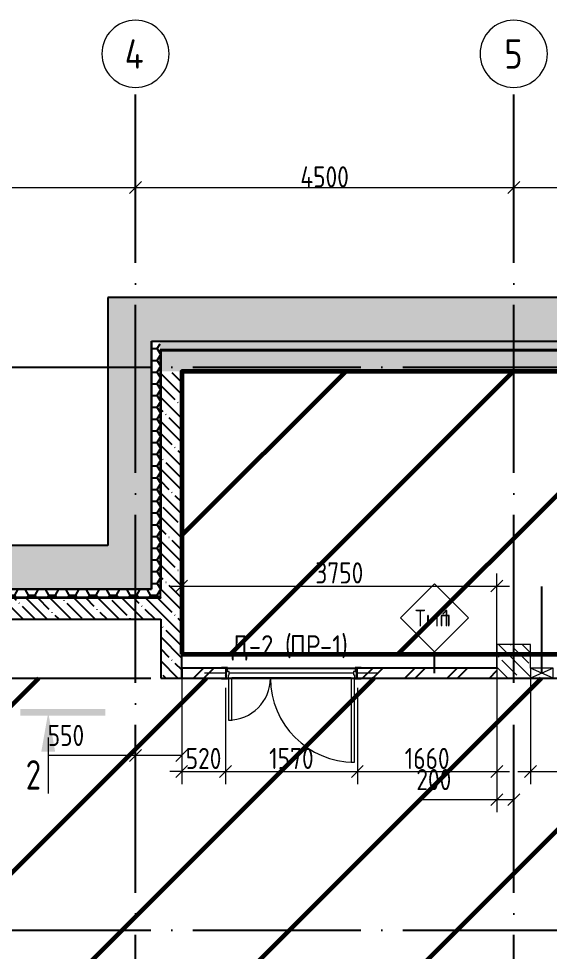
# Model space of a CAD drawing. Header units: millimetres. Extents: x -68946 to 288321, y -402657 to 324925.
# Drawn here: x 10074 to 16399, y 168535 to 179646 of the extents above; entities that cross this region are included whole.
import ezdxf

# ---------------------------------------------------------------- set-up
doc = ezdxf.new("R2010")
doc.units = ezdxf.units.MM
doc.linetypes.add('ADSK_Линия сетки', pattern=[2500, 2000, -250, 0, -250])
doc.layers.get('Defpoints').update_dxf_attribs({"color": 250})
for name, color, linetype, lineweight in [('3.4) ПТ-5         4 вып', 150, 'Continuous', 60), ('A-ANNO-DIMS', 250, 'Continuous', 9), ('A-DETL-1', 250, 'Continuous', 53), ('A-DETL-GENF', 250, 'Continuous', 9), ('A-DETL-GENF-1', 250, 'Continuous', 5), ('A-DOOR', 250, 'Continuous', 5), ('A-DOOR-1', 250, 'Continuous', 13), ('A-DOOR-FRAM', 250, 'Continuous', 5), ('A-DOOR-IDEN', 7, 'Continuous', 9), ('A-GENM-1', 250, 'Continuous', 5), ('A-GENM-2', 250, 'Continuous', 5), ('A-GLAZ', 250, 'Continuous', 5), ('A-GLAZ-IDEN', 7, 'Continuous', 9), ('A-WALL', 250, 'Continuous', 9), ('A-WALL-1', 250, 'Continuous', 50), ('A-WALL-2', 250, 'Continuous', 5), ('A-WALL-3', 250, 'Continuous', 13), ('A-WALL-IDEN', 7, 'Continuous', 9), ('G-ANNO-SYMB-1', 250, 'Continuous', 40), ('G-ANNO-SYMB-2', 250, 'Continuous', 20), ('G-ANNO-SYMB-3', 250, 'Continuous', 9), ('I-WALL', 7, 'Continuous', 9), ('I-WALL-1', 250, 'Continuous', 5), ('S-COLS', 7, 'Continuous', 9), ('S-COLS-1', 250, 'Continuous', 5), ('S-COLS-2', 250, 'Continuous', 5), ('Оси', 250, 'Continuous', 9), ('Оси-1', 250, 'ADSK_Линия сетки', 9)]:
    doc.layers.add(name, color=color, linetype=linetype, lineweight=lineweight)
doc.styles.add('GOST Common', font='', dxfattribs={"width": 0.9, "height": 350})
doc.styles.add('GOST Common_1', font='', dxfattribs={"width": 0.9, "height": 250})
doc.styles.add('GOST Common_2', font='', dxfattribs={"width": 0.8, "height": 350})
doc.styles.add('ISOCPEUR_1', font='isocpeur.ttf', dxfattribs={"width": 0.9, "height": 250})
doc.styles.add('А3', font='ГОСТ тип А.ttf')
doc.styles.get('GOST Common').set_extended_font_data('GOST Common')
doc.styles.get('GOST Common_1').set_extended_font_data('GOST Common')
doc.styles.get('GOST Common_2').set_extended_font_data('GOST Common')
doc.dimstyles.new('ADSK_Основной_2_5_мм', dxfattribs={"dimscale": 304.8, "dimtxt": 0.824897, "dimasz": 0.463911, "dimexe": 0.492126, "dimexo": 0.001615, "dimgap": 0.098425, "dimtad": 1, "dimdec": 0, "dimlfac": 304.8, "dimdsep": 46, "dimtxsty": 'GOST Common_1', "dimblk1": 'OBLIQUE', "dimblk2": 'OBLIQUE', "dimsah": 1, "dimcen": 0.09, "dimdle": 0.492126, "dimazin": 0, "dimtfac": 1, "dimtdec": 4, "dimtix": 1, "dimtmove": 0, "dimatfit": 3, "dimfxl": 1, "dimtvp": 1, "dimtolj": 1, "dimtzin": 0, "dimlwd": 9, "dimlwe": 9, "dimarcsym": 2})
doc.dimstyles.new('ADSK_Основной_2_5_мм_1', dxfattribs={"dimscale": 304.8, "dimtxt": 0.824897, "dimasz": 0.463911, "dimexe": 0.492126, "dimexo": 0.001615, "dimgap": 0.098425, "dimtad": 1, "dimdec": 0, "dimlfac": 304.8, "dimdsep": 46, "dimtxsty": 'GOST Common_1', "dimblk1": 'OBLIQUE', "dimblk2": 'OBLIQUE', "dimsah": 1, "dimcen": 0.09, "dimdle": 0.492126, "dimazin": 0, "dimtfac": 1, "dimtdec": 4, "dimtix": 1, "dimtmove": 1, "dimatfit": 3, "dimfxl": 1, "dimtvp": 1, "dimtolj": 1, "dimtzin": 0, "dimlwd": 9, "dimlwe": 9, "dimarcsym": 2})
doc.dimstyles.new('ADSK_Основной_2_5_мм_Округление_до_10_мм', dxfattribs={"dimscale": 304.8, "dimtxt": 0.824897, "dimasz": 0.463911, "dimexe": 0.492126, "dimexo": 0.001615, "dimgap": 6.56168e-05, "dimtad": 1, "dimdec": 0, "dimlfac": 304.8, "dimrnd": 10, "dimdsep": 46, "dimtxsty": 'GOST Common_1', "dimblk1": 'OBLIQUE', "dimblk2": 'OBLIQUE', "dimsah": 1, "dimcen": 0.09, "dimdle": 0.492126, "dimazin": 0, "dimtfac": 1, "dimtdec": 4, "dimtix": 1, "dimtmove": 1, "dimatfit": 3, "dimfxl": 1, "dimtvp": 1, "dimtolj": 1, "dimtzin": 0, "dimlwd": 9, "dimlwe": 9, "dimarcsym": 2})
pattern_1 = [(135, (-1785.76, 117122.59), (-142.5612, -142.5612), []), (135, (-1643.2, 117122.59), (-142.5612, -142.5612), [252.016, -50.403, 3.353, -47.05])]
pattern_2 = [(0, (-1785.76, 117122.59), (120.968, 69.841), [80.645, -161.29]), (120, (-1785.76, 117122.59), (-120.96808, 69.84086), [80.645, -161.29]), (60, (-1785.76, 117122.59), (-8e-05, 139.68186), [0, -161.29, 80.645, 0])]

# ---------------------------------------------------------------- blocks, each defined once
blk = doc.blocks.new('BSC_Колонна _Прямоугольная - 400x400-V13-АР1_Кладочный план подвала_ Секция 1')
at = {"layer": 'S-COLS-1'}
h = blk.add_hatch(dxfattribs=at)
h.set_pattern_fill('FP_22', color=256, style=0, pattern_type=2)
h.set_pattern_definition([(135, (-17750, -54875), (-142.5619, -142.5619), []), (135, (-17607.44, -54875), (-142.5619, -142.5619), [252.016, -50.403, 3.353, -47.05])])
h.paths.add_polyline_path([(-200, -200), (200, -200), (200, 200), (-200, 200), (-200, -80)])
at = {"layer": 'S-COLS-2'}
for p, q in [((200, 200), (-200, 200)), ((-200, 200), (-200, -200)), ((200, -80), (200, 200)), ((-200, -200), (200, -200))]:
    blk.add_line(p, q, dxfattribs=at)
blk = doc.blocks.new('Дверь_СКБ_2Ст - СОШ_Дв_1570_1550_x2100h _пр_ завертка-35617996-АР1_Кладочный план подвала_ Секция 1')
at = {"layer": 'A-DOOR'}
h = blk.add_hatch(dxfattribs=at)
h.set_pattern_fill('FP_61', color=256, style=0, pattern_type=2)
h.set_pattern_definition([(135, (1501.41, 124.685), (-14.14214, -14.14214), []), (225, (1501.41, 124.685), (14.14214, -14.14214), [])])
h.paths.add_polyline_path([(797.5, 60), (787.5, 60), (787.5, -60), (797.5, -60)])
at = {"layer": 'A-DOOR-FRAM'}
h = blk.add_hatch(dxfattribs=at)
h.set_pattern_fill('FP_51', color=256, style=0, pattern_type=2)
h.set_pattern_definition([(45, (-621.384, 124.685), (-14.1421, 14.1421), []), (135, (-621.384, 124.685), (-14.1421, -14.1421), [])])
h.paths.add_polyline_path([(-762.5, 60), (-772.5, 60), (-772.5, -60), (-762.5, -60)])
at = {"layer": 'A-DOOR'}
for centre, radius, start, end in [((-737.5, 60), 1000, 0, 90), ((762.5, 60), 500, 90, 180)]:
    blk.add_arc(centre, radius, start, end, dxfattribs=at)
at = {"layer": 'A-DOOR-1'}
for p, q in [((-737.5, 1060), (-737.5, 60)), ((-697.5, 1060), (-737.5, 1060)), ((-697.5, 60), (-697.5, 1060)), ((762.5, 560), (722.5, 560)), ((722.5, 560), (722.5, 60)), ((762.5, 60), (762.5, 560)), ((-737.5, 60), (-697.5, 60)), ((722.5, 60), (762.5, 60))]:
    blk.add_line(p, q, dxfattribs=at)
at = {"layer": 'A-DOOR-FRAM'}
for p, q in [((-747.5, 68), (-817.5, 68)), ((-817.5, 68), (-817.5, 60)), ((-817.5, 60), (-747.5, 60)), ((-762.5, 60), (-772.5, 60)), ((-772.5, 60), (-772.5, -60)), ((-737.5, 60), (-762.5, 60)), ((-762.5, 60), (-762.5, -20)), ((-762.5, -60), (-762.5, 60)), ((-747.5, 60), (-747.5, 68)), ((-737.5, 20), (-737.5, 60)), ((-727.5, 20), (-737.5, 20)), ((-727.5, -20), (-727.5, 20)), ((762.5, 20), (752.5, 20)), ((752.5, 20), (752.5, -20)), ((762.5, 60), (762.5, 20)), ((787.5, 60), (762.5, 60)), ((842.5, 68), (772.5, 68)), ((772.5, 68), (772.5, 60)), ((772.5, 60), (842.5, 60)), ((787.5, -20), (787.5, 60)), ((797.5, 60), (787.5, 60)), ((787.5, 60), (787.5, -60)), ((797.5, -60), (797.5, 60)), ((842.5, 60), (842.5, 68)), ((-747.5, -60), (-817.5, -60)), ((-817.5, -60), (-817.5, -68)), ((-817.5, -68), (-747.5, -68)), ((-772.5, -60), (-762.5, -60)), ((-762.5, -20), (-727.5, -20)), ((-747.5, -20), (-762.5, -20)), ((-762.5, -20), (-762.5, -60)), ((-762.5, -60), (-747.5, -60)), ((-747.5, -60), (-747.5, -20)), ((-747.5, -68), (-747.5, -60)), ((752.5, -20), (787.5, -20)), ((787.5, -20), (772.5, -20)), ((772.5, -20), (772.5, -60)), ((772.5, -60), (787.5, -60)), ((842.5, -60), (772.5, -60)), ((772.5, -60), (772.5, -68)), ((772.5, -68), (842.5, -68)), ((787.5, -60), (787.5, -20)), ((787.5, -60), (797.5, -60)), ((842.5, -68), (842.5, -60))]:
    blk.add_line(p, q, dxfattribs=at)
blk = doc.blocks.new('_Wn_-As_OpeningMEP_wall__Rectangular - _Wn_-As_OpeningMEP_wall__Rectangular-32333150-АР1_Кладочный план подвала_ Секция 1')
at = {"layer": 'A-DETL-GENF'}
for p, q in [((135, 60), (-135, 60)), ((-135, 60), (-135, -60)), ((135, -60), (135, 60)), ((-135, -60), (135, -60))]:
    blk.add_line(p, q, dxfattribs=at)
at = {"layer": 'A-DETL-GENF-1'}
for p, q in [((135, -60), (-135, 60)), ((135, 60), (-135, -60)), ((-135, 60), (-135, -60)), ((135, -60), (135, 60))]:
    blk.add_line(p, q, dxfattribs=at)
blk = doc.blocks.new('Ом_Перемычка из уголков - A1-1_57 63x100x6-34134792-АР1_Кладочный план подвала_ Секция 1')
at = {"layer": 'A-GENM-2'}
for p, q in [((-910, 0), (-660, 0)), ((-615, 0), (865, 0)), ((910, 0), (1160, 0))]:
    blk.add_line(p, q, dxfattribs=at)
blk = doc.blocks.new('Ось сетки - Круг_Ø8 мм-39983606-АР1_Кладочный план подвала_ Секция 1')
at = {"layer": 'Оси'}
for start, end in [(360, 180), (180, 360)]:
    blk.add_arc((0, 0), 4, start, end, dxfattribs=at)
blk = doc.blocks.new('_Oblique')
at = {"color": 0, "linetype": 'ByBlock', "lineweight": -2}
blk.add_line((-0.5, -0.5), (0.5, 0.5), dxfattribs=at)
blk = doc.blocks.new('*D5930')
at = {"layer": 'A-ANNO-DIMS', "color": 0, "lineweight": 9, "transparency": 16777216}
for p, q in [((12014, 171797), (12014, 170726)), ((11464, 170787), (11464, 171026)), ((11464, 170876), (10435, 170876)), ((12014, 170876), (11314, 170876))]:
    blk.add_line(p, q, dxfattribs=at)
at = {"layer": 'Defpoints', "color": 0, "transparency": 16777216}
for p in [(12014, 171798), (11464, 170786), (12014, 170876)]:
    blk.add_point(p, dxfattribs=at)
at = {"layer": 'A-ANNO-DIMS', "color": 0, "lineweight": 9, "transparency": 16777216, "xscale": 141.4, "yscale": 141.4, "zscale": 141.4, "rotation": 180}
blk.add_blockref('_Oblique', (11464, 170876), dxfattribs=at)
at = {"layer": 'A-ANNO-DIMS', "color": 0, "lineweight": 9, "transparency": 16777216, "xscale": 141.4, "yscale": 141.4, "zscale": 141.4}
blk.add_blockref('_Oblique', (12014, 170876), dxfattribs=at)
at = {"layer": 'A-ANNO-DIMS', "color": 0, "lineweight": 25, "transparency": 16777216, "insert": (10420, 171242), "char_height": 251.4, "width": 567.63, "attachment_point": 1, "line_spacing_factor": 1.022761, "style": 'А3'}
blk.add_mtext('\\A1;550', dxfattribs=at)
blk = doc.blocks.new('*D5931')
at = {"layer": 'A-ANNO-DIMS', "color": 0, "lineweight": 9, "transparency": 16777216}
for p, q in [((12014, 171797), (12014, 170536)), ((12534, 171684), (12534, 170536)), ((12014, 170686), (11873, 170686)), ((12014, 170686), (12534, 170686)), ((12534, 170686), (12676, 170686))]:
    blk.add_line(p, q, dxfattribs=at)
at = {"layer": 'Defpoints', "color": 0, "transparency": 16777216}
for p in [(12014, 171798), (12534, 171684), (12534, 170686)]:
    blk.add_point(p, dxfattribs=at)
at = {"layer": 'A-ANNO-DIMS', "color": 0, "lineweight": 9, "transparency": 16777216, "xscale": 141.4, "yscale": 141.4, "zscale": 141.4}
blk.add_blockref('_Oblique', (12014, 170686), dxfattribs=at)
at = {"layer": 'A-ANNO-DIMS', "color": 0, "lineweight": 9, "transparency": 16777216, "xscale": 141.4, "yscale": 141.4, "zscale": 141.4, "rotation": 180}
blk.add_blockref('_Oblique', (12534, 170686), dxfattribs=at)
at = {"layer": 'A-ANNO-DIMS', "color": 0, "lineweight": 25, "transparency": 16777216, "insert": (12274, 170842), "char_height": 251.4, "width": 567.63, "attachment_point": 5, "style": 'А3'}
blk.add_mtext('\\A1;520', dxfattribs=at)
blk = doc.blocks.new('*D5932')
at = {"layer": 'A-ANNO-DIMS', "color": 0, "lineweight": 9, "transparency": 16777216}
for p, q in [((12534, 171684), (12534, 170536)), ((14104, 171684), (14104, 170536)), ((12384, 170686), (14254, 170686))]:
    blk.add_line(p, q, dxfattribs=at)
at = {"layer": 'Defpoints', "color": 0, "transparency": 16777216}
for p in [(12534, 171684), (14104, 171684), (14104, 170686)]:
    blk.add_point(p, dxfattribs=at)
at = {"layer": 'A-ANNO-DIMS', "color": 0, "lineweight": 9, "transparency": 16777216, "xscale": 141.4, "yscale": 141.4, "zscale": 141.4, "rotation": 180}
blk.add_blockref('_Oblique', (12534, 170686), dxfattribs=at)
at = {"layer": 'A-ANNO-DIMS', "color": 0, "lineweight": 9, "transparency": 16777216, "xscale": 141.4, "yscale": 141.4, "zscale": 141.4}
blk.add_blockref('_Oblique', (14104, 170686), dxfattribs=at)
at = {"layer": 'A-ANNO-DIMS', "color": 0, "lineweight": 25, "transparency": 16777216, "insert": (13319, 170842), "char_height": 251.4, "width": 700.59, "attachment_point": 5, "style": 'А3'}
blk.add_mtext('\\A1;1570', dxfattribs=at)
blk = doc.blocks.new('*D5933')
at = {"layer": 'A-ANNO-DIMS', "color": 0, "lineweight": 9, "transparency": 16777216}
for p, q in [((15764, 171797), (15764, 170536)), ((14104, 171684), (14104, 170536)), ((13954, 170686), (15914, 170686))]:
    blk.add_line(p, q, dxfattribs=at)
at = {"layer": 'Defpoints', "color": 0, "transparency": 16777216}
for p in [(15764, 171798), (14104, 171684), (15764, 170686)]:
    blk.add_point(p, dxfattribs=at)
at = {"layer": 'A-ANNO-DIMS', "color": 0, "lineweight": 9, "transparency": 16777216, "xscale": 141.4, "yscale": 141.4, "zscale": 141.4, "rotation": 180}
blk.add_blockref('_Oblique', (14104, 170686), dxfattribs=at)
at = {"layer": 'A-ANNO-DIMS', "color": 0, "lineweight": 9, "transparency": 16777216, "xscale": 141.4, "yscale": 141.4, "zscale": 141.4}
blk.add_blockref('_Oblique', (15764, 170686), dxfattribs=at)
at = {"layer": 'A-ANNO-DIMS', "color": 0, "lineweight": 25, "transparency": 16777216, "insert": (14934, 170842), "char_height": 251.4, "width": 700.59, "attachment_point": 5, "style": 'А3'}
blk.add_mtext('\\A1;1660', dxfattribs=at)
blk = doc.blocks.new('*D5934')
at = {"layer": 'A-ANNO-DIMS', "color": 0, "lineweight": 9, "transparency": 16777216}
for p, q in [((15764, 171797), (15764, 170201)), ((15964, 170786), (15964, 170201)), ((15764, 170351), (14820, 170351)), ((15964, 170351), (15614, 170351))]:
    blk.add_line(p, q, dxfattribs=at)
at = {"layer": 'Defpoints', "color": 0, "transparency": 16777216}
for p in [(15764, 171798), (15964, 170786), (15964, 170351)]:
    blk.add_point(p, dxfattribs=at)
at = {"layer": 'A-ANNO-DIMS', "color": 0, "lineweight": 9, "transparency": 16777216, "xscale": 141.4, "yscale": 141.4, "zscale": 141.4, "rotation": 180}
blk.add_blockref('_Oblique', (15764, 170351), dxfattribs=at)
at = {"layer": 'A-ANNO-DIMS', "color": 0, "lineweight": 9, "transparency": 16777216, "xscale": 141.4, "yscale": 141.4, "zscale": 141.4}
blk.add_blockref('_Oblique', (15964, 170351), dxfattribs=at)
at = {"layer": 'A-ANNO-DIMS', "color": 0, "lineweight": 25, "transparency": 16777216, "insert": (14805, 170716), "char_height": 251.4, "width": 567.63, "attachment_point": 1, "line_spacing_factor": 1.022761, "style": 'А3'}
blk.add_mtext('\\A1;200', dxfattribs=at)
blk = doc.blocks.new('Разрез - Номер вида сзади_3_5 мм-32550532-АР1_Кладочный план подвала_ Секция 1')
at = {"layer": 'G-ANNO-SYMB-3'}
for points in [[(9.8, 0.4), (9.8, -0.39), (-0.33, -0.39), (-0.33, 0.4)], [(2.18, -4.67), (3, 0), (3.82, -4.67)]]:
    blk.add_hatch(color=256, dxfattribs=at).paths.add_polyline_path(points)
at = {"layer": 'G-ANNO-SYMB-2'}
blk.add_line((3, -3), (3, -9.66), dxfattribs=at)
blk = doc.blocks.new('*D5899')
at = {"layer": 'A-ANNO-DIMS', "color": 0, "lineweight": 9, "transparency": 16777216}
for p, q in [((16164, 171797), (16164, 170536)), ((23139, 171797), (23139, 170536)), ((16014, 170686), (23289, 170686))]:
    blk.add_line(p, q, dxfattribs=at)
at = {"layer": 'Defpoints', "color": 0, "transparency": 16777216}
for p in [(16164, 171798), (23139, 171798), (23139, 170686)]:
    blk.add_point(p, dxfattribs=at)
at = {"layer": 'A-ANNO-DIMS', "color": 0, "lineweight": 9, "transparency": 16777216, "xscale": 141.4, "yscale": 141.4, "zscale": 141.4, "rotation": 180}
blk.add_blockref('_Oblique', (16164, 170686), dxfattribs=at)
at = {"layer": 'A-ANNO-DIMS', "color": 0, "lineweight": 9, "transparency": 16777216, "xscale": 141.4, "yscale": 141.4, "zscale": 141.4}
blk.add_blockref('_Oblique', (23139, 170686), dxfattribs=at)
at = {"layer": 'A-ANNO-DIMS', "color": 0, "lineweight": 25, "transparency": 16777216, "insert": (19652, 170842), "char_height": 251.4, "width": 756.84, "attachment_point": 5, "style": 'А3'}
blk.add_mtext('\\A1;6975', dxfattribs=at)
blk = doc.blocks.new('*D5901')
at = {"layer": 'A-ANNO-DIMS', "color": 0, "lineweight": 9, "transparency": 16777216}
for p, q in [((12014, 171918), (12014, 173044)), ((15764, 171918), (15764, 173044)), ((11864, 172894), (15914, 172894))]:
    blk.add_line(p, q, dxfattribs=at)
at = {"layer": 'Defpoints', "color": 0, "transparency": 16777216}
for p in [(15764, 172894), (12014, 171918), (15764, 171918)]:
    blk.add_point(p, dxfattribs=at)
at = {"layer": 'A-ANNO-DIMS', "color": 0, "lineweight": 9, "transparency": 16777216, "xscale": 141.4, "yscale": 141.4, "zscale": 141.4, "rotation": 180}
blk.add_blockref('_Oblique', (12014, 172894), dxfattribs=at)
at = {"layer": 'A-ANNO-DIMS', "color": 0, "lineweight": 9, "transparency": 16777216, "xscale": 141.4, "yscale": 141.4, "zscale": 141.4}
blk.add_blockref('_Oblique', (15764, 172894), dxfattribs=at)
at = {"layer": 'A-ANNO-DIMS', "color": 0, "lineweight": 25, "transparency": 16777216, "insert": (13889, 173050), "char_height": 251.4, "width": 756.84, "attachment_point": 5, "style": 'А3'}
blk.add_mtext('\\A1;3750', dxfattribs=at)
blk = doc.blocks.new('ADSK_Марка_Стена - Типоразмер_ADSK_Марка-30564887-АР1_Кладочный план подвала_ Секция 1')
at = {"layer": 'A-WALL-IDEN'}
for p, q in [((-0.16, 4.37), (-4.21, 0.31)), ((3.9, 0.31), (-0.16, 4.37)), ((-4.21, 0.31), (-0.16, -3.74)), ((-0.16, -3.74), (3.9, 0.31))]:
    blk.add_line(p, q, dxfattribs=at)
blk = doc.blocks.new('*D5873')
at = {"layer": 'A-ANNO-DIMS', "color": 0, "lineweight": 9, "transparency": 16777216}
for p, q in [((6964, 177737), (6964, 177487)), ((11464, 177737), (11464, 177487)), ((6814, 177637), (11614, 177637))]:
    blk.add_line(p, q, dxfattribs=at)
at = {"layer": 'Defpoints', "color": 0, "transparency": 16777216}
for p in [(6964, 177737), (11464, 177737), (11464, 177637)]:
    blk.add_point(p, dxfattribs=at)
at = {"layer": 'A-ANNO-DIMS', "color": 0, "lineweight": 9, "transparency": 16777216, "xscale": 141.4, "yscale": 141.4, "zscale": 141.4, "rotation": 180}
blk.add_blockref('_Oblique', (6964, 177637), dxfattribs=at)
at = {"layer": 'A-ANNO-DIMS', "color": 0, "lineweight": 9, "transparency": 16777216, "xscale": 141.4, "yscale": 141.4, "zscale": 141.4}
blk.add_blockref('_Oblique', (11464, 177637), dxfattribs=at)
at = {"layer": 'A-ANNO-DIMS', "color": 0, "lineweight": 25, "transparency": 16777216, "insert": (9214, 177763), "char_height": 251.4, "width": 782.41, "attachment_point": 5, "style": 'А3'}
blk.add_mtext('\\A1;4500', dxfattribs=at)
blk = doc.blocks.new('*D5874')
at = {"layer": 'A-ANNO-DIMS', "color": 0, "lineweight": 9, "transparency": 16777216}
for p, q in [((11464, 177737), (11464, 177487)), ((15964, 177737), (15964, 177487)), ((11314, 177637), (16114, 177637))]:
    blk.add_line(p, q, dxfattribs=at)
at = {"layer": 'Defpoints', "color": 0, "transparency": 16777216}
for p in [(11464, 177737), (15964, 177737), (15964, 177637)]:
    blk.add_point(p, dxfattribs=at)
at = {"layer": 'A-ANNO-DIMS', "color": 0, "lineweight": 9, "transparency": 16777216, "xscale": 141.4, "yscale": 141.4, "zscale": 141.4, "rotation": 180}
blk.add_blockref('_Oblique', (11464, 177637), dxfattribs=at)
at = {"layer": 'A-ANNO-DIMS', "color": 0, "lineweight": 9, "transparency": 16777216, "xscale": 141.4, "yscale": 141.4, "zscale": 141.4}
blk.add_blockref('_Oblique', (15964, 177637), dxfattribs=at)
at = {"layer": 'A-ANNO-DIMS', "color": 0, "lineweight": 25, "transparency": 16777216, "insert": (13714, 177763), "char_height": 251.4, "width": 782.41, "attachment_point": 5, "style": 'А3'}
blk.add_mtext('\\A1;4500', dxfattribs=at)
blk = doc.blocks.new('*D5875')
at = {"layer": 'A-ANNO-DIMS', "color": 0, "lineweight": 9, "transparency": 16777216}
for p, q in [((15964, 177737), (15964, 177487)), ((20464, 177737), (20464, 177487)), ((15814, 177637), (20614, 177637))]:
    blk.add_line(p, q, dxfattribs=at)
at = {"layer": 'Defpoints', "color": 0, "transparency": 16777216}
for p in [(15964, 177737), (20464, 177737), (20464, 177637)]:
    blk.add_point(p, dxfattribs=at)
at = {"layer": 'A-ANNO-DIMS', "color": 0, "lineweight": 9, "transparency": 16777216, "xscale": 141.4, "yscale": 141.4, "zscale": 141.4, "rotation": 180}
blk.add_blockref('_Oblique', (15964, 177637), dxfattribs=at)
at = {"layer": 'A-ANNO-DIMS', "color": 0, "lineweight": 9, "transparency": 16777216, "xscale": 141.4, "yscale": 141.4, "zscale": 141.4}
blk.add_blockref('_Oblique', (20464, 177637), dxfattribs=at)
at = {"layer": 'A-ANNO-DIMS', "color": 0, "lineweight": 25, "transparency": 16777216, "insert": (18214, 177763), "char_height": 251.4, "width": 782.41, "attachment_point": 5, "style": 'А3'}
blk.add_mtext('\\A1;4500', dxfattribs=at)

msp = doc.modelspace()

# ---------------------------------------------------------------- hatches: boundary and pattern name
at = {"layer": '3.4) ПТ-5         4 вып'}
h = msp.add_hatch(dxfattribs=at)
h.set_pattern_fill('ANSI31', color=256, scale=444)
h.paths.add_polyline_path([(23139.2427, 175447.5888), (12014.3193, 175447.5888), (12014.3193, 172082.6098), (23139.2427, 172082.6098)])
h = msp.add_hatch(dxfattribs=at)
h.set_pattern_fill('ANSI31', color=256, scale=444)
h.paths.add_polyline_path([(52564.2427, 171797.5882), (-1785.7573, 171797.5882), (-1785.7573, 160847.5882), (52564.2427, 160847.5882)])
at = {"layer": 'A-DETL-GENF-1', "lineweight": 25}
h = msp.add_hatch(dxfattribs=at)
h.set_pattern_fill('FP_66', color=256, style=0, pattern_type=2)
h.set_pattern_definition([(135, (-1361.5, 117122.6), (-424.2641, 3e-14), [600, 0, 0, 0]), (45, (-1785.76, 117122.6), (-424.2641, 0), [600, 0, 0, 0]), (45, (-1785.76, 117334.72), (-424.2641, 0), [150, -450]), (135, (-1467.56, 117440.8), (-424.2641, 3e-14), [150, -450]), (45, (-1467.56, 117228.65), (-424.2641, 0), [150, -450]), (135, (-1573.63, 117122.6), (-424.2641, 3e-14), [150, -450])])
h.paths.add_polyline_path([(66623.618, 159817.5882), (66623.618, 159820.418), (67375.9266, 159820.418), (67404.2427, 159877.0501), (67404.2427, 160337.5882), (-2095.7793, 160337.5882), (-2095.7793, 175807.5888), (7424.2207, 175807.5888), (7424.2207, 172857.5877), (11654.2804, 172857.5877), (11654.2804, 175807.5888), (67874.2427, 175807.5888), (67874.2427, 172857.5882), (68728.2351, 172857.5882), (68728.2351, 173377.5882), (68394.2427, 173377.5882), (68394.2427, 176327.5888), (11134.2804, 176327.5888), (11134.2804, 173377.5877), (7944.2207, 173377.5877), (7944.2207, 176327.5888), (-2615.7793, 176327.5888), (-2615.7793, 159817.5882), (64316.105, 159817.5882)])
at = {"layer": 'A-WALL', "lineweight": 25}
for points in [[(11756.2804, 172755.5877), (11764.2804, 172755.5877), (11764.2804, 175705.5888), (11756.2804, 175705.5888), (11756.2804, 172855.5877)], [(67764.2427, 175697.5888), (67772.2427, 175697.5888), (67772.2427, 175705.5888), (11764.2804, 175705.5888), (11764.2804, 175697.5888), (67514.2427, 175697.5888)], [(11547.6916, 172747.5877), (11764.2804, 172747.5877), (11764.2804, 172755.5877), (7314.2207, 172755.5877), (7314.2207, 172747.5877), (9149.1273, 172747.5877)]]:
    msp.add_hatch(color=256, dxfattribs=at).paths.add_polyline_path(points)
at = {"layer": 'A-WALL-2', "lineweight": 25}
h = msp.add_hatch(dxfattribs=at)
h.set_pattern_fill('FP_2', color=256, style=0, pattern_type=2)
h.set_pattern_definition(pattern_2)
h.paths.add_polyline_path([(11656.2804, 172855.5877), (11756.2804, 172855.5877), (11756.2804, 175805.5888), (11656.2804, 175805.5888), (11656.2804, 172857.5877)])
h = msp.add_hatch(dxfattribs=at)
h.set_pattern_fill('FP_2', color=256, style=0, pattern_type=2)
h.set_pattern_definition(pattern_2)
h.paths.add_polyline_path([(67772.2427, 175705.5888), (67872.2427, 175705.5888), (67872.2427, 175805.5888), (11764.2804, 175805.5888), (11764.2804, 175807.5888), (11756.2804, 175807.5888), (11756.2804, 175705.5888), (64316.105, 175705.5888)])
h = msp.add_hatch(dxfattribs=at)
h.set_pattern_fill('FP_2', color=256, style=0, pattern_type=2)
h.set_pattern_definition(pattern_2)
h.paths.add_polyline_path([(11547.6916, 172755.5877), (11756.2804, 172755.5877), (11756.2804, 172855.5877), (7322.2207, 172855.5877), (7322.2207, 172755.5877), (9149.1273, 172755.5877)])
at = {"layer": 'I-WALL-1', "lineweight": 25}
h = msp.add_hatch(dxfattribs=at)
h.set_pattern_fill('FP_1', color=256, style=0, pattern_type=2)
h.set_pattern_definition(pattern_1)
h.paths.add_polyline_path([(34164.2427, 175447.5888), (34164.2427, 175697.5888), (11764.2804, 175697.5888), (11764.2804, 175447.5888), (30736.2056, 175447.5888)])
h = msp.add_hatch(dxfattribs=at)
h.set_pattern_fill('FP_1', color=256, style=0, pattern_type=2)
h.set_pattern_definition(pattern_1)
h.paths.add_polyline_path([(12014.2804, 171797.5882), (12014.2804, 175447.5888), (11764.2804, 175447.5888), (11764.2804, 171797.5882)])
h = msp.add_hatch(dxfattribs=at)
h.set_pattern_fill('FP_1', color=256, style=0, pattern_type=2)
h.set_pattern_definition(pattern_1)
h.paths.add_polyline_path([(11764.2804, 172497.5877), (11764.2804, 172747.5877), (7314.2207, 172747.5877), (7314.2207, 172497.5877), (11547.6916, 172497.5877)])
h = msp.add_hatch(dxfattribs=at)
h.set_pattern_fill('FP_8', color=256, style=0, pattern_type=2)
h.set_pattern_definition([(45, (-1785.76, 117122.6), (-251.4472, 251.4472), []), (45, (-1785.76, 117503.6), (-251.4472, 251.4472), [])])
h.paths.add_polyline_path([(14149.3193, 171797.5882), (15764.2427, 171797.5882), (15764.2427, 171917.5882), (14104.3193, 171917.5882), (14104.3193, 171797.5882)])
h.paths.add_polyline_path([(12534.3193, 171797.5882), (12534.3193, 171917.5882), (12014.3193, 171917.5882), (12014.3193, 171797.5882), (12489.3193, 171797.5882)])

# ---------------------------------------------------------------- linework, layer by layer
at = {"layer": '3.4) ПТ-5         4 вып'}
msp.add_lwpolyline([(12014.3193, 172082.6098), (23139.2427, 172082.6098), (23139.2427, 175447.5888), (12014.3193, 175447.5888)], close=True, dxfattribs=at)
at = {"layer": 'A-DETL-1', "lineweight": 25}
for p, q in [((68394.2427, 176327.5888), (11134.2804, 176327.5888)), ((11134.2804, 176327.5888), (11134.2804, 173377.5877)), ((11654.2804, 172857.5877), (11654.2804, 175807.5888)), ((11654.2804, 175807.5888), (67874.2427, 175807.5888)), ((11134.2804, 173377.5877), (7944.2207, 173377.5877)), ((7424.2207, 172857.5877), (11654.2804, 172857.5877))]:
    msp.add_line(p, q, dxfattribs=at)
at = {"layer": 'A-GLAZ-IDEN', "lineweight": 25}
msp.add_line((16299.2816, 171857.5882), (16299.2816, 172888.6743), dxfattribs=at)
at = {"layer": 'A-WALL-1', "lineweight": 25}
for p, q in [((67874.2427, 175805.5888), (11654.2804, 175805.5888)), ((11656.2804, 175807.5888), (11656.2804, 172855.5877)), ((11756.2804, 175805.5888), (11756.2804, 175807.5888)), ((11756.2804, 175705.5888), (11756.2804, 172755.5877)), ((67772.2427, 175705.5888), (11756.2804, 175705.5888)), ((11764.2804, 175697.5888), (39064.2427, 175697.5888)), ((34164.2427, 175697.5888), (11764.2804, 175697.5888)), ((11764.2804, 175697.5888), (11764.2804, 172857.5877)), ((12014.2804, 175447.5888), (23139.2427, 175447.5888)), ((12014.2804, 171797.5882), (12014.2804, 175447.5888)), ((11656.2804, 172855.5877), (7422.2207, 172855.5877)), ((11764.2804, 172747.5877), (7314.2207, 172747.5877)), ((11756.2804, 172755.5877), (7322.2207, 172755.5877)), ((7314.2207, 172497.5877), (11764.2804, 172497.5877)), ((11764.2804, 172497.5877), (11764.2804, 171797.5882)), ((12489.3193, 171917.5882), (12014.3193, 171917.5882)), ((12014.3193, 171917.5882), (12014.3193, 171797.5882)), ((15764.2427, 171917.5882), (14149.3193, 171917.5882)), ((11764.2804, 171797.5882), (12014.2804, 171797.5882)), ((12014.3193, 171797.5882), (12489.3193, 171797.5882)), ((14149.3193, 171797.5882), (15764.2427, 171797.5882))]:
    msp.add_line(p, q, dxfattribs=at)
at = {"layer": 'A-WALL-3', "lineweight": 25}
msp.add_line((11764.2804, 172747.5877), (11764.2804, 172755.5877), dxfattribs=at)
at = {"layer": 'A-WALL-IDEN', "lineweight": 25}
msp.add_line((15021.4085, 171857.5882), (15021.4085, 172108.8467), dxfattribs=at)
at = {"layer": 'I-WALL', "lineweight": 25}
for p, q in [((12559.3193, 171917.5882), (14079.3193, 171917.5882)), ((14029.3193, 171797.5882), (12609.3193, 171797.5882))]:
    msp.add_line(p, q, dxfattribs=at)
at = {"layer": 'Оси-1', "lineweight": 25}
for p, q in [((11464.2427, 156740.9014), (11464.2427, 178828.0609)), ((15964.2427, 156740.9014), (15964.2427, 178828.0609)), ((-5355.3086, 175497.5882), (70097.2201, 175497.5882)), ((-5355.3086, 171797.5882), (70097.2201, 171797.5882)), ((-5355.3086, 168797.5882), (70097.2201, 168797.5882))]:
    msp.add_line(p, q, dxfattribs=at)

# ---------------------------------------------------------------- block references
at = {"layer": 'A-DOOR', "lineweight": 25, "rotation": 180}
msp.add_blockref('Дверь_СКБ_2Ст - СОШ_Дв_1570_1550_x2100h _пр_ завертка-35617996-АР1_Кладочный план подвала_ Секция 1', (13331.8193, 171857.5882), dxfattribs=at)
at = {"layer": 'A-GENM-1', "lineweight": 25, "rotation": 180}
msp.add_blockref('Ом_Перемычка из уголков - A1-1_57 63x100x6-34134792-АР1_Кладочный план подвала_ Секция 1', (13444.3193, 171857.5882), dxfattribs=at)
at = {"layer": 'A-GLAZ', "lineweight": 25}
msp.add_blockref('_Wn_-As_OpeningMEP_wall__Rectangular - _Wn_-As_OpeningMEP_wall__Rectangular-32333150-АР1_Кладочный план подвала_ Секция 1', (16299.2816, 171857.5882), dxfattribs=at)
at = {"layer": 'A-WALL-IDEN', "lineweight": 25, "xscale": 99.99999999999993, "yscale": 99.99999999999993, "zscale": 99.99999999999993}
msp.add_blockref('ADSK_Марка_Стена - Типоразмер_ADSK_Марка-30564887-АР1_Кладочный план подвала_ Секция 1', (15037.0335, 172483.3136), dxfattribs=at)
at = {"layer": 'G-ANNO-SYMB-1', "lineweight": 25, "xscale": 99.99999999999993, "yscale": 99.99999999999993, "zscale": 99.99999999999993}
msp.add_blockref('Разрез - Номер вида сзади_3_5 мм-32550532-АР1_Кладочный план подвала_ Секция 1', (10126.1266, 171391.0859), dxfattribs=at)
at = {"layer": 'S-COLS', "lineweight": 25}
msp.add_blockref('BSC_Колонна _Прямоугольная - 400x400-V13-АР1_Кладочный план подвала_ Секция 1', (15964.2427, 171997.5882), dxfattribs=at)
at = {"layer": 'Оси', "lineweight": 25, "xscale": 99.99999999999993, "yscale": 99.99999999999993, "zscale": 99.99999999999993}
for p in [(11464.2427, 179228.0609), (15964.2427, 179228.0609)]:
    msp.add_blockref('Ось сетки - Круг_Ø8 мм-39983606-АР1_Кладочный план подвала_ Секция 1', p, dxfattribs=at)

# ---------------------------------------------------------------- texts
at = {"layer": 'A-DOOR-IDEN', "lineweight": 25, "char_height": 250, "attachment_point": 1, "style": 'GOST Common_1'}
for s, insert, width in [('\\fGOST Common|b0|i0|c204|p34|;\\W.9;Д', (12610.1119, 172308.6962), 245.316375), ('-2 (', (12812.5182, 172308.6962), 591.645375), ('ПР', (13300.6744, 172308.6962), 432.91125), ('-1)', (13657.8619, 172308.6962), 440.126437)]:
    msp.add_mtext(s, dxfattribs=dict(at, insert=insert, width=width))
at = {"layer": 'A-WALL-IDEN', "lineweight": 25, "char_height": 200, "attachment_point": 1, "style": 'ISOCPEUR_1'}
for s, insert, width in [('Тип', (14788.7527, 172612.9822), 387.215062), (' 1', (15108.2371, 172612.9822), 190.801625)]:
    msp.add_mtext(s, dxfattribs=dict(at, insert=insert, width=width))
at = {"layer": 'G-ANNO-SYMB-3', "lineweight": 25, "insert": (9988.448, 170821.7378), "char_height": 350, "width": 359.156, "attachment_point": 1, "style": 'GOST Common_2'}
msp.add_mtext(' 2', dxfattribs=at)
at = {"layer": 'Оси', "lineweight": 25, "char_height": 350, "attachment_point": 1, "style": 'GOST Common'}
for s, insert, width in [('\\fGOST Common|b0|i0|c204|p34|;\\W.9;4', (11335.612, 179400.5943), 310.253062), ('\\fGOST Common|b0|i0|c204|p34|;\\W.9;5', (15850.462, 179400.5943), 274.177125)]:
    msp.add_mtext(s, dxfattribs=dict(at, insert=insert, width=width))

# ---------------------------------------------------------------- dimensions: what is measured, and where the dimension line sits
at = {"layer": 'A-ANNO-DIMS', "lineweight": 25}
for base, p1, p2, dimstyle, override, picture, middle in [((11464.2427, 177637.0334), (6964.2427, 177737.0183), (11464.2427, 177737.0183), 'ADSK_Основной_2_5_мм_Округление_до_10_мм', {"dimlfac": 1, "dimpost": '<>', "dimtxsty": 'А3', "dimfxl": 4500}, '*D5873', (9214.2427, 177762.7678)), ((15964.2427, 177637.0334), (11464.2427, 177737.0183), (15964.2427, 177737.0183), 'ADSK_Основной_2_5_мм_Округление_до_10_мм', {"dimlfac": 1, "dimpost": '<>', "dimtxsty": 'А3', "dimfxl": 4500}, '*D5874', (13714.2427, 177762.7678)), ((20464.2427, 177637.0334), (15964.2427, 177737.0183), (20464.2427, 177737.0183), 'ADSK_Основной_2_5_мм_Округление_до_10_мм', {"dimlfac": 1, "dimpost": '<>', "dimtxsty": 'А3', "dimfxl": 4500}, '*D5875', (18214.2427, 177762.7678)), ((15764.2427, 172894.1115), (12014.3193, 171917.5882), (15764.2427, 171917.5882), 'ADSK_Основной_2_5_мм_1', {"dimlfac": 1, "dimpost": '<>', "dimtxsty": 'А3', "dimfxl": 3749.923338}, '*D5901', (13889.281, 173049.8259)), ((12534.3193, 170686.3516), (12014.3193, 171797.5882), (12534.3193, 171684.3613), 'ADSK_Основной_2_5_мм_1', {"dimlfac": 1, "dimpost": '<>', "dimtxsty": 'А3', "dimfxl": 532.184504}, '*D5931', (12274.3193, 170842.0659)), ((15764.2427, 170686.3516), (14104.3193, 171684.3613), (15764.2427, 171797.5882), 'ADSK_Основной_2_5_мм_1', {"dimlfac": 1, "dimpost": '<>', "dimtxsty": 'А3', "dimfxl": 1663.780584}, '*D5933', (14934.281, 170842.0659)), ((23139.2427, 170686.3516), (16164.2816, 171797.5882), (23139.2427, 171797.5882), 'ADSK_Основной_2_5_мм_1', {"dimlfac": 1, "dimpost": '<>', "dimtxsty": 'А3', "dimfxl": 6974.961083}, '*D5899', (19651.7621, 170842.0659)), ((14104.3193, 170686.3516), (12534.3193, 171684.3613), (14104.3193, 171684.3613), 'ADSK_Основной_2_5_мм_1', {"dimlfac": 1, "dimpost": '<>', "dimtxsty": 'А3', "dimfxl": 1570}, '*D5932', (13319.3193, 170842.0659))]:
    dim = msp.add_linear_dim(base=base, p1=p1, p2=p2, dimstyle=dimstyle, override=override, dxfattribs=at)
    dim.commit()
    dim.dimension.update_dxf_attribs({"geometry": picture, "text_midpoint": middle})
for base, p1, p2, override, picture, middle in [((12014.3193, 170876.392), (11464.2427, 170786.3365), (12014.3193, 171797.5882), {"dimlfac": 1, "dimpost": '<>', "dimtxsty": 'А3', "dimfxl": 1151.179608}, '*D5930', (10703.557, 170876.392)), ((15964.2427, 170350.9363), (15764.2427, 171797.5882), (15964.2427, 170786.3365), {"dimlfac": 1, "dimpost": '<>', "dimtxsty": 'А3', "dimfxl": 1030.839539}, '*D5934', (15089.2712, 170350.9363))]:
    dim = msp.add_linear_dim(base=base, p1=p1, p2=p2, dimstyle='ADSK_Основной_2_5_мм', override=override, dxfattribs=at)
    dim.commit()
    dim.dimension.update_dxf_attribs({"geometry": picture, "text_midpoint": middle, "dimtype": 160})

doc.saveas('drawing.dxf')
